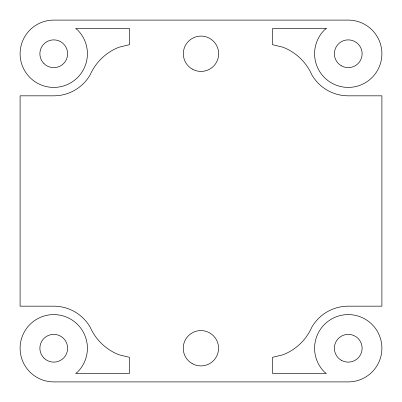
<?xml version="1.0" encoding="UTF-8"?>
<svg xmlns="http://www.w3.org/2000/svg" width="402" height="402" viewBox="0 0 402 402"><rect width="100%" height="100%" fill="white"/><g stroke="black" fill="none" stroke-linecap="round" stroke-linejoin="round"><path stroke-width="0.6" d="M326.329 28.512L324.444 29.959A33.657 33.657 0 0 0 331.414 82.902A33.657 33.657 0 0 0 380.754 62.466A33.657 33.657 0 0 0 348.243 20.1L53.757 20.1A33.657 33.657 0 0 0 21.246 62.466A33.657 33.657 0 0 0 70.586 82.902A33.657 33.657 0 0 0 77.556 29.959L75.671 28.512L129.479 28.512L129.479 44.672L119.037 47.22A52.139 52.139 0 0 0 90.189 74.792A42.069 42.069 0 0 1 53.757 95.827L20.1 95.827L20.1 306.173L53.757 306.173A42.069 42.069 0 0 1 90.189 327.208A52.139 52.139 0 0 0 119.037 354.78L129.369 357.303L129.479 373.488L75.671 373.488L77.556 372.041A33.657 33.657 0 0 0 70.586 319.098A33.657 33.657 0 0 0 21.246 339.534A33.657 33.657 0 0 0 53.757 381.9L348.243 381.9A33.657 33.657 0 0 0 380.754 339.534A33.657 33.657 0 0 0 331.414 319.098A33.657 33.657 0 0 0 324.444 372.041L326.329 373.488L272.521 373.488L272.521 357.328L282.963 354.78A52.139 52.139 0 0 0 311.811 327.208A42.069 42.069 0 0 1 348.243 306.173L381.9 306.173L381.9 95.827L348.243 95.827A42.069 42.069 0 0 1 311.811 74.792A52.139 52.139 0 0 0 282.963 47.22L272.521 44.672L272.521 28.512L326.329 28.512M43.939 63.571A13.884 13.884 0 0 0 67.164 57.35A13.884 13.884 0 0 0 50.165 40.346A13.884 13.884 0 0 0 43.939 63.571M341.303 65.777A13.884 13.884 0 0 0 362.127 53.757A13.884 13.884 0 0 0 341.303 41.733A13.884 13.884 0 0 0 341.303 65.777M43.939 358.061A13.884 13.884 0 0 0 67.164 351.835A13.884 13.884 0 0 0 50.165 334.836A13.884 13.884 0 0 0 43.939 358.061M341.303 360.267A13.884 13.884 0 0 0 362.127 348.243A13.884 13.884 0 0 0 341.303 336.223A13.884 13.884 0 0 0 341.303 360.267M192.076 363.549A17.668 17.668 0 0 0 218.577 348.243A17.668 17.668 0 0 0 192.076 332.941A17.668 17.668 0 0 0 192.076 363.549M192.166 69.059A17.668 17.668 0 0 0 218.668 53.757A17.668 17.668 0 0 0 192.166 38.451A17.668 17.668 0 0 0 192.166 69.059"/></g></svg>
